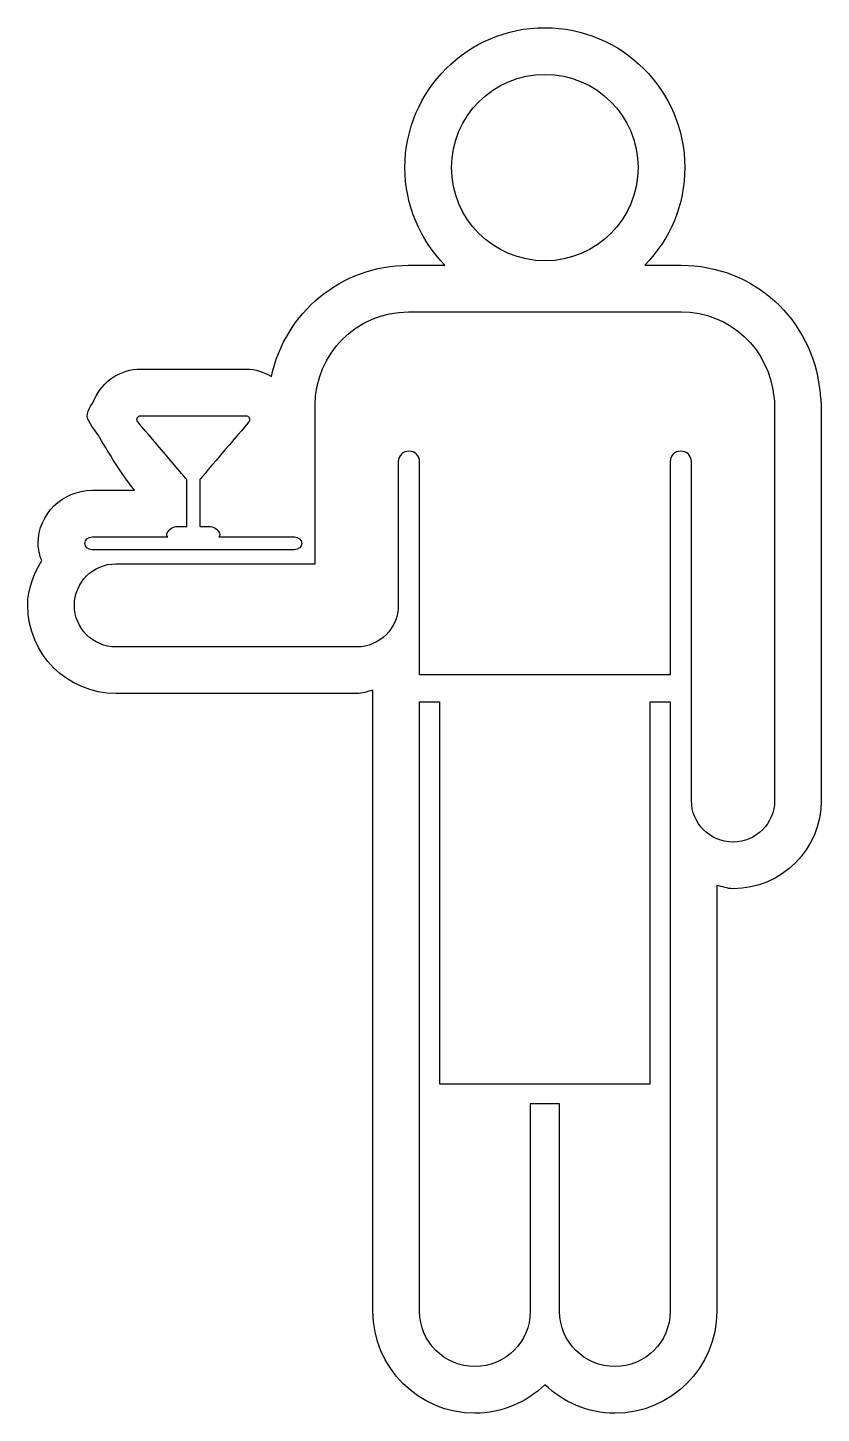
# Model space of a CAD drawing. Header units: centimetres. Extents: x -5.8 to 5.8, y -10.1 to 10.1.
import ezdxf

# ---------------------------------------------------------------- set-up
doc = ezdxf.new("R2010")
doc.units = ezdxf.units.CM
doc.header["$MEASUREMENT"] = 0
doc.layers.add('Camada 1', color=7, linetype='Continuous')

msp = doc.modelspace()

# ---------------------------------------------------------------- linework, layer by layer
at = {"layer": 'Camada 1'}
msp.add_open_spline([(-0.28493, 8.05442), (-0.28493, 7.50099), (-0.06173, 7.00008), (0.29763, 6.63234), (0.29763, 6.63234), (0.17418, 6.63234), (-0.23572, 6.63234), (-0.23572, 6.63234), (-0.23572, 6.63234), (-1.21545, 6.63133), (-2.03523, 5.93503), (-2.2283, 5.01185), (-2.2283, 5.01185), (-2.33871, 5.07575), (-2.46553, 5.11959), (-2.60139, 5.11959), (-2.60139, 5.11959), (-2.60139, 5.11959), (-4.13319, 5.11958), (-4.13319, 5.11958), (-4.13319, 5.11958), (-4.42397, 5.11958), (-4.68762, 4.9476), (-4.80473, 4.68191), (-4.80473, 4.68191), (-4.84153, 4.59825), (-4.94462, 4.48953), (-4.90175, 4.39148), (-4.90175, 4.39148), (-4.86193, 4.2998), (-4.78197, 4.20376), (-4.72877, 4.11676), (-4.72877, 4.11676), (-4.58388, 3.87919), (-4.44, 3.63728), (-4.27136, 3.41577), (-4.27136, 3.41577), (-4.2553, 3.39468), (-4.2389, 3.37394), (-4.22183, 3.35351), (-4.22183, 3.35351), (-4.52631, 3.35351), (-4.84019, 3.35351), (-4.84019, 3.35351), (-4.84019, 3.35351), (-5.27384, 3.35351), (-5.62651, 3.00654), (-5.62651, 2.57992), (-5.62651, 2.57992), (-5.62651, 2.49091), (-5.60309, 2.4086), (-5.57465, 2.32896), (-5.57465, 2.32896), (-5.69246, 2.13495), (-5.77845, 1.92013), (-5.77845, 1.67722), (-5.77845, 1.67722), (-5.77779, 0.96819), (-5.20126, 0.39201), (-4.49324, 0.39201), (-4.49324, 0.39201), (-4.49324, 0.39201), (-0.98658, 0.39201), (-0.98658, 0.39201), (-0.98658, 0.39201), (-0.90292, 0.39201), (-0.83, 0.42447), (-0.75102, 0.43987), (-0.75102, 0.43987), (-0.75102, 0.3773), (-0.75102, -8.60716), (-0.75102, -8.60716), (-0.75102, -8.60716), (-0.75102, -9.42591), (-0.08514, -10.09213), (0.73361, -10.09213), (0.73361, -10.09213), (1.13011, -10.09213), (1.48648, -9.93084), (1.75316, -9.67689), (1.75316, -9.67689), (2.01949, -9.93086), (2.37586, -10.09213), (2.77202, -10.09213), (2.77202, -10.09213), (3.59114, -10.09213), (4.25734, -9.42591), (4.25734, -8.60716), (4.25734, -8.60716), (4.25734, -8.60716), (4.25734, -5.01486), (4.25734, -2.40295), (4.25734, -2.40295), (4.33664, -2.41832), (4.40961, -2.45079), (4.49324, -2.45079), (4.49324, -2.45079), (5.20193, -2.45079), (5.77845, -1.87429), (5.77845, -1.1656), (5.77845, -1.1656), (5.77845, -1.1656), (5.77845, 4.59462), (5.77845, 4.59462), (5.77845, 4.59462), (5.77845, 4.59462), (5.7644, 4.73048), (5.75736, 4.80041), (5.75736, 4.80041), (5.65097, 5.84538), (4.78936, 6.63236), (3.74004, 6.63236), (3.74004, 6.63236), (3.74004, 6.63236), (3.33081, 6.63236), (3.20701, 6.63236), (3.20701, 6.63236), (3.58142, 7.01548), (3.79124, 7.51805), (3.79124, 8.05444), (3.79124, 8.05444), (3.79121, 9.17803), (2.87711, 10.09216), (1.7535, 10.09216), (1.7535, 10.09216), (0.62955, 10.09216), (-0.28493, 9.17803), (-0.28493, 8.05442)], degree=3, knots=[0, 0, 0, 0, 0.03030303, 0.03030303, 0.03030303, 0.03030303, 0.06060606, 0.06060606, 0.06060606, 0.06060606, 0.09090909, 0.09090909, 0.09090909, 0.09090909, 0.12121212, 0.12121212, 0.12121212, 0.12121212, 0.15151515, 0.15151515, 0.15151515, 0.15151515, 0.18181818, 0.18181818, 0.18181818, 0.18181818, 0.21212121, 0.21212121, 0.21212121, 0.21212121, 0.24242424, 0.24242424, 0.24242424, 0.24242424, 0.27272727, 0.27272727, 0.27272727, 0.27272727, 0.3030303, 0.3030303, 0.3030303, 0.3030303, 0.33333333, 0.33333333, 0.33333333, 0.33333333, 0.36363636, 0.36363636, 0.36363636, 0.36363636, 0.39393939, 0.39393939, 0.39393939, 0.39393939, 0.42424242, 0.42424242, 0.42424242, 0.42424242, 0.45454545, 0.45454545, 0.45454545, 0.45454545, 0.48484848, 0.48484848, 0.48484848, 0.48484848, 0.51515152, 0.51515152, 0.51515152, 0.51515152, 0.54545455, 0.54545455, 0.54545455, 0.54545455, 0.57575758, 0.57575758, 0.57575758, 0.57575758, 0.60606061, 0.60606061, 0.60606061, 0.60606061, 0.63636364, 0.63636364, 0.63636364, 0.63636364, 0.66666667, 0.66666667, 0.66666667, 0.66666667, 0.6969697, 0.6969697, 0.6969697, 0.6969697, 0.72727273, 0.72727273, 0.72727273, 0.72727273, 0.75757576, 0.75757576, 0.75757576, 0.75757576, 0.78787879, 0.78787879, 0.78787879, 0.78787879, 0.81818182, 0.81818182, 0.81818182, 0.81818182, 0.84848485, 0.84848485, 0.84848485, 0.84848485, 0.87878788, 0.87878788, 0.87878788, 0.87878788, 0.90909091, 0.90909091, 0.90909091, 0.90909091, 0.93939394, 0.93939394, 0.93939394, 0.93939394, 1, 1, 1, 1], dxfattribs=at)
at = {"layer": 'Camada 1', "color": 7}
for points, knots in [([(1.7535, 6.69626), (2.50336, 6.69626), (3.11132, 7.30425), (3.11132, 8.05442), (3.11132, 8.05442), (3.11132, 8.80425), (2.50333, 9.41224), (1.7535, 9.41224), (1.7535, 9.41224), (1.0033, 9.41224), (0.395, 8.80425), (0.395, 8.05442), (0.395, 8.05442), (0.395, 7.30425), (1.0033, 6.69626), (1.7535, 6.69626)], [0, 0, 0, 0, 0.2, 0.2, 0.2, 0.2, 0.4, 0.4, 0.4, 0.4, 0.6, 0.6, 0.6, 0.6, 1, 1, 1, 1]), ([(5.08579, 4.71842), (5.02255, 5.40938), (4.44804, 5.95244), (3.74004, 5.95244), (3.74004, 5.95244), (3.74004, 5.95244), (-0.23506, 5.95244), (-0.23506, 5.95244), (-0.23506, 5.95244), (-0.98423, 5.95178), (-1.59221, 5.34414), (-1.59221, 4.59462), (-1.59221, 4.59462), (-1.59221, 4.58827), (-1.5902, 4.58224), (-1.5902, 4.57589), (-1.5902, 4.57589), (-1.59054, 4.56954), (-1.59221, 4.56351), (-1.59221, 4.55716), (-1.59221, 4.55716), (-1.59221, 4.55716), (-1.59221, 2.28251), (-1.59221, 2.28251), (-1.59221, 2.28251), (-1.59221, 2.28251), (-4.49323, 2.28251), (-4.49323, 2.28251), (-4.49323, 2.28251), (-4.8275, 2.28251), (-5.09852, 2.01147), (-5.09852, 1.67722), (-5.09852, 1.67722), (-5.09818, 1.34295), (-4.82748, 1.07193), (-4.49323, 1.07193), (-4.49323, 1.07193), (-4.49323, 1.07193), (-0.98658, 1.07193), (-0.98658, 1.07193), (-0.98658, 1.07193), (-0.65233, 1.07193), (-0.38161, 1.34297), (-0.38161, 1.67722), (-0.38161, 1.67722), (-0.38161, 1.67722), (-0.38161, 3.76883), (-0.38161, 3.76883), (-0.38161, 3.76883), (-0.38161, 3.8545), (-0.31202, 3.92409), (-0.2267, 3.92409), (-0.2267, 3.92409), (-0.14071, 3.92409), (-0.07112, 3.8545), (-0.07112, 3.76883), (-0.07112, 3.76883), (-0.07112, 3.76883), (-0.07112, 0.66336), (-0.07112, 0.66336), (-0.07112, 0.66336), (-0.07112, 0.66336), (3.5774, 0.66336), (3.5774, 0.66336), (3.5774, 0.66336), (3.5774, 0.66336), (3.5774, 3.7688), (3.5774, 3.7688), (3.5774, 3.7688), (3.5774, 3.85447), (3.64701, 3.92406), (3.73231, 3.92406), (3.73231, 3.92406), (3.8183, 3.92406), (3.88789, 3.85447), (3.88789, 3.7688), (3.88789, 3.7688), (3.88789, 3.7688), (3.88789, -1.1656), (3.88789, -1.1656), (3.88789, -1.1656), (3.88789, -1.49987), (4.15893, -1.77089), (4.4932, -1.77089), (4.4932, -1.77089), (4.82747, -1.77089), (5.09851, -1.49988), (5.09851, -1.1656), (5.09851, -1.1656), (5.09851, -1.1656), (5.09852, 4.59462), (5.09852, 4.59462), (5.09852, 4.59462), (5.09855, 4.63711), (5.09418, 4.67826), (5.08579, 4.71842)], [0, 0, 0, 0, 0.04, 0.04, 0.04, 0.04, 0.08, 0.08, 0.08, 0.08, 0.12, 0.12, 0.12, 0.12, 0.16, 0.16, 0.16, 0.16, 0.2, 0.2, 0.2, 0.2, 0.24, 0.24, 0.24, 0.24, 0.28, 0.28, 0.28, 0.28, 0.32, 0.32, 0.32, 0.32, 0.36, 0.36, 0.36, 0.36, 0.4, 0.4, 0.4, 0.4, 0.44, 0.44, 0.44, 0.44, 0.48, 0.48, 0.48, 0.48, 0.52, 0.52, 0.52, 0.52, 0.56, 0.56, 0.56, 0.56, 0.6, 0.6, 0.6, 0.6, 0.64, 0.64, 0.64, 0.64, 0.68, 0.68, 0.68, 0.68, 0.72, 0.72, 0.72, 0.72, 0.76, 0.76, 0.76, 0.76, 0.8, 0.8, 0.8, 0.8, 0.84, 0.84, 0.84, 0.84, 0.88, 0.88, 0.88, 0.88, 0.92, 0.92, 0.92, 0.92, 1, 1, 1, 1]), ([(-4.84023, 2.48629), (-4.84023, 2.48629), (-1.89436, 2.48629), (-1.89436, 2.48629), (-1.89436, 2.48629), (-1.83581, 2.48629), (-1.78797, 2.52844), (-1.78797, 2.57998), (-1.78797, 2.57998), (-1.78797, 2.63184), (-1.83581, 2.67367), (-1.89436, 2.67367), (-1.89436, 2.67367), (-1.89436, 2.67367), (-2.99654, 2.67367), (-2.99654, 2.67367), (-2.99654, 2.67367), (-2.99487, 2.676), (-2.9912, 2.67534), (-2.98985, 2.67769), (-2.98985, 2.67769), (-2.97982, 2.69341), (-2.97882, 2.71415), (-2.98718, 2.7309), (-2.98718, 2.7309), (-3.01628, 2.78945), (-3.07418, 2.82591), (-3.1381, 2.82591), (-3.1381, 2.82591), (-3.1381, 2.82591), (-3.27094, 2.82591), (-3.27094, 2.82591), (-3.27094, 2.82591), (-3.27094, 2.82591), (-3.27094, 3.51118), (-3.27094, 3.51118), (-3.27094, 3.51118), (-3.24586, 3.54129), (-2.55958, 4.34869), (-2.55958, 4.34869), (-2.55958, 4.34869), (-2.55088, 4.35872), (-2.54654, 4.37179), (-2.54654, 4.38414), (-2.54654, 4.38414), (-2.54654, 4.39218), (-2.54786, 4.4002), (-2.55154, 4.40756), (-2.55154, 4.40756), (-2.56024, 4.4273), (-2.57998, 4.43968), (-2.60139, 4.43968), (-2.60139, 4.43968), (-2.60139, 4.43968), (-4.13319, 4.43968), (-4.13319, 4.43968), (-4.13319, 4.43968), (-4.15428, 4.43968), (-4.17402, 4.4273), (-4.18272, 4.40756), (-4.18272, 4.40756), (-4.18672, 4.4002), (-4.18806, 4.39216), (-4.18806, 4.38414), (-4.18806, 4.38414), (-4.18806, 4.37176), (-4.18369, 4.35871), (-4.17502, 4.34869), (-4.17502, 4.34869), (-4.17502, 4.34869), (-3.48874, 3.54129), (-3.46363, 3.51118), (-3.46363, 3.51118), (-3.46363, 3.51118), (-3.46363, 2.82591), (-3.46363, 2.82591), (-3.46363, 2.82591), (-3.46363, 2.82591), (-3.59616, 2.82591), (-3.59616, 2.82591), (-3.59616, 2.82591), (-3.65974, 2.82591), (-3.71729, 2.78945), (-3.74673, 2.73156), (-3.74673, 2.73156), (-3.75575, 2.71447), (-3.75475, 2.69375), (-3.74506, 2.67769), (-3.74506, 2.67769), (-3.74339, 2.67534), (-3.73972, 2.67602), (-3.73802, 2.67367), (-3.73802, 2.67367), (-3.73802, 2.67367), (-4.84023, 2.67367), (-4.84023, 2.67367), (-4.84023, 2.67367), (-4.89913, 2.67367), (-4.94662, 2.63184), (-4.94662, 2.57998), (-4.94662, 2.57998), (-4.94662, 2.52844), (-4.8991, 2.48629), (-4.84023, 2.48629)], [0, 0, 0, 0, 0.03703704, 0.03703704, 0.03703704, 0.03703704, 0.07407407, 0.07407407, 0.07407407, 0.07407407, 0.11111111, 0.11111111, 0.11111111, 0.11111111, 0.14814815, 0.14814815, 0.14814815, 0.14814815, 0.18518519, 0.18518519, 0.18518519, 0.18518519, 0.22222222, 0.22222222, 0.22222222, 0.22222222, 0.25925926, 0.25925926, 0.25925926, 0.25925926, 0.2962963, 0.2962963, 0.2962963, 0.2962963, 0.33333333, 0.33333333, 0.33333333, 0.33333333, 0.37037037, 0.37037037, 0.37037037, 0.37037037, 0.40740741, 0.40740741, 0.40740741, 0.40740741, 0.44444444, 0.44444444, 0.44444444, 0.44444444, 0.48148148, 0.48148148, 0.48148148, 0.48148148, 0.51851852, 0.51851852, 0.51851852, 0.51851852, 0.55555556, 0.55555556, 0.55555556, 0.55555556, 0.59259259, 0.59259259, 0.59259259, 0.59259259, 0.62962963, 0.62962963, 0.62962963, 0.62962963, 0.66666667, 0.66666667, 0.66666667, 0.66666667, 0.7037037, 0.7037037, 0.7037037, 0.7037037, 0.74074074, 0.74074074, 0.74074074, 0.74074074, 0.77777778, 0.77777778, 0.77777778, 0.77777778, 0.81481481, 0.81481481, 0.81481481, 0.81481481, 0.85185185, 0.85185185, 0.85185185, 0.85185185, 0.88888889, 0.88888889, 0.88888889, 0.88888889, 0.92592593, 0.92592593, 0.92592593, 0.92592593, 1, 1, 1, 1]), ([(3.28599, -5.29193), (3.28599, -5.29193), (0.22035, -5.29193), (0.22035, -5.29193), (0.22035, -5.29193), (0.22035, -5.29193), (0.22035, 0.27154), (0.22035, 0.27154), (0.22035, 0.27154), (0.22035, 0.27154), (-0.07112, 0.27154), (-0.07112, 0.27154), (-0.07112, 0.27154), (-0.07112, 0.27154), (-0.07112, -8.60719), (-0.07112, -8.60719), (-0.07112, -8.60719), (-0.07112, -9.05188), (0.28893, -9.41226), (0.73361, -9.41226), (0.73361, -9.41226), (1.17832, -9.41226), (1.539, -9.05187), (1.539, -8.60719), (1.539, -8.60719), (1.539, -8.60719), (1.539, -5.58337), (1.539, -5.58337), (1.539, -5.58337), (1.539, -5.58337), (1.96731, -5.58337), (1.96731, -5.58337), (1.96731, -5.58337), (1.96731, -5.58337), (1.96731, -8.60719), (1.96731, -8.60719), (1.96731, -8.60719), (1.96731, -9.05188), (2.32733, -9.41226), (2.77201, -9.41226), (2.77201, -9.41226), (3.21672, -9.41226), (3.5774, -9.05187), (3.5774, -8.60719), (3.5774, -8.60719), (3.5774, -8.60719), (3.5774, 0.27154), (3.5774, 0.27154), (3.5774, 0.27154), (3.5774, 0.27154), (3.28597, 0.27154), (3.28597, 0.27154), (3.28597, 0.27154), (3.28597, 0.27154), (3.28597, -5.29193), (3.28597, -5.29193), (3.28597, -5.29193), (3.28597, -5.29193), (3.28599, -5.29193), (3.28599, -5.29193)], [0, 0, 0, 0, 0.0625, 0.0625, 0.0625, 0.0625, 0.125, 0.125, 0.125, 0.125, 0.1875, 0.1875, 0.1875, 0.1875, 0.25, 0.25, 0.25, 0.25, 0.3125, 0.3125, 0.3125, 0.3125, 0.375, 0.375, 0.375, 0.375, 0.4375, 0.4375, 0.4375, 0.4375, 0.5, 0.5, 0.5, 0.5, 0.5625, 0.5625, 0.5625, 0.5625, 0.625, 0.625, 0.625, 0.625, 0.6875, 0.6875, 0.6875, 0.6875, 0.75, 0.75, 0.75, 0.75, 0.8125, 0.8125, 0.8125, 0.8125, 0.875, 0.875, 0.875, 0.875, 1, 1, 1, 1])]:
    msp.add_open_spline(points, degree=3, knots=knots, dxfattribs=at)

doc.saveas('drawing.dxf')
